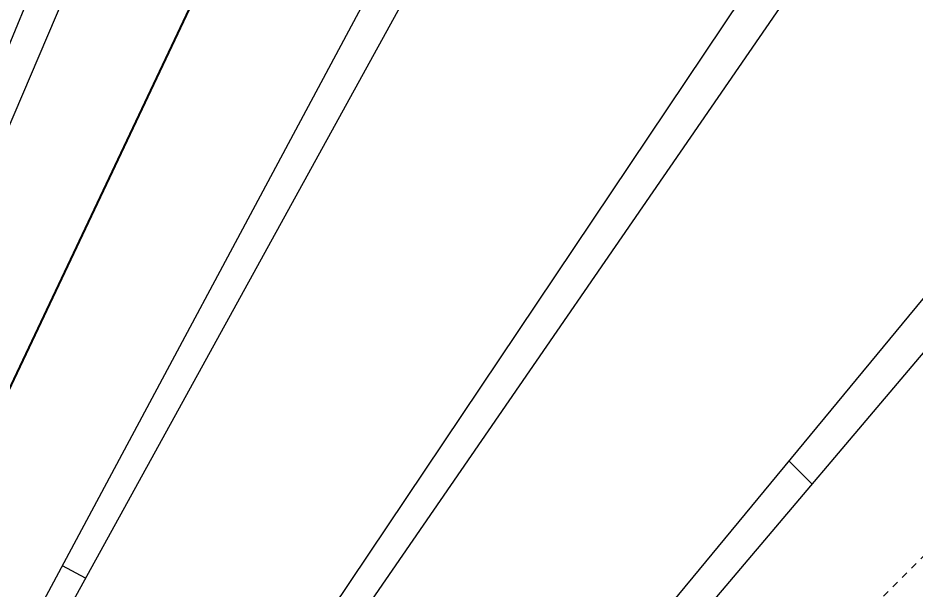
# Model space of a CAD drawing. Header units: inches. Extents: x -14 to 184, y -4 to 134.
# Drawn here: x 51.35 to 64.92, y 62.4 to 71.04 of the extents above; entities that cross this region are included whole.
import ezdxf

# ---------------------------------------------------------------- set-up
doc = ezdxf.new("R2010")
doc.units = ezdxf.units.IN
doc.linetypes.add('HIDDEN', pattern=[1.905, 1.27, -0.635])
for name, color, linetype, lineweight in [('ZANO_R', 7, 'Continuous', 0), ('ZANO_R_przerywana', 250, 'HIDDEN', 0), ('ZANO_W', 1, 'Continuous', 0)]:
    doc.layers.add(name, color=color, linetype=linetype, lineweight=lineweight)
doc.styles.get("Standard").update_dxf_attribs({"font": 'arial.ttf'})
doc.dimstyles.new('amerykanie', dxfattribs={"dimtxt": 50, "dimasz": 50, "dimexe": 0.5, "dimexo": 0.5, "dimgap": 1, "dimtad": 1, "dimdec": 0, "dimzin": 0, "dimlunit": 5, "dimtxsty": 'Standard', "dimcen": 0.09, "dimclrd": 1, "dimclre": 1, "dimclrt": 1, "dimazin": 0, "dimtfac": 1, "dimtdec": 0, "dimtmove": 0, "dimatfit": 3, "dimfxl": 1, "dimtzin": 0, "dimarcsym": 1})

# ---------------------------------------------------------------- blocks, each defined once
blk = doc.blocks.new('*D389')
at = {"layer": 'ZANO_W', "color": 1, "lineweight": -2}
blk.add_line((56.828, 77.282), (42.328, 46.684), dxfattribs=at)
at = {"layer": 'ZANO_W', "color": 1}
blk.add_solid([(56.978, 77.21), (56.677, 77.353), (57.256, 78.185)], dxfattribs=at)
at = {"layer": 'ZANO_W', "color": 1, "insert": (43.513, 52.316), "char_height": 1.625, "attachment_point": 5, "rotation": 64.6449}
blk.add_mtext('R53 15/16', dxfattribs=at)

msp = doc.modelspace()

# ---------------------------------------------------------------- linework, layer by layer
at = {"layer": 'ZANO_R'}
for p, q in [((48.09159, 63.07932), (54.74319, 79.17741)), ((55.28907, 78.94794), (48.4413, 62.93231)), ((51.36337, 61.52916), (59.58093, 76.88702)), ((60.10133, 76.60447), (51.69675, 61.34815)), ((54.46501, 59.66171), (64.16728, 74.12747)), ((64.65704, 73.79463), (54.77876, 59.44848)), ((57.36583, 57.49544), (68.45687, 70.92605)), ((68.91115, 70.54621), (57.65686, 57.25211)), ((63.01583, 64.33726), (63.36191, 63.99118)), ((52.36653, 62.56396), (52.01825, 62.75307))]:
    msp.add_line(p, q, dxfattribs=at)
at = {"layer": 'ZANO_R_przerywana', "ltscale": 0.05}
msp.add_line((70.73854, 68.58526), (58.76784, 56.61455), dxfattribs=at)

# ---------------------------------------------------------------- dimensions: what is measured, and where the dimension line sits
at = {"layer": 'ZANO_W'}
dim = msp.add_radius_dim(center=(34.158287, 29.443827), mpoint=(57.255743, 78.185453), dimstyle='amerykanie', override={"dimtxt": 1.625, "dimasz": 1, "dimgap": 0.5, "dimdec": 4, "dimaunit": 1, "dimadec": 1, "dimtdec": 4, "dimtmove": 1, "dimfrac": 2}, dxfattribs=at)
dim.commit()
dim.dimension.update_dxf_attribs({"geometry": '*D389', "text_midpoint": (44.724788, 51.741886), "dimtype": 164})

doc.saveas('drawing.dxf')
